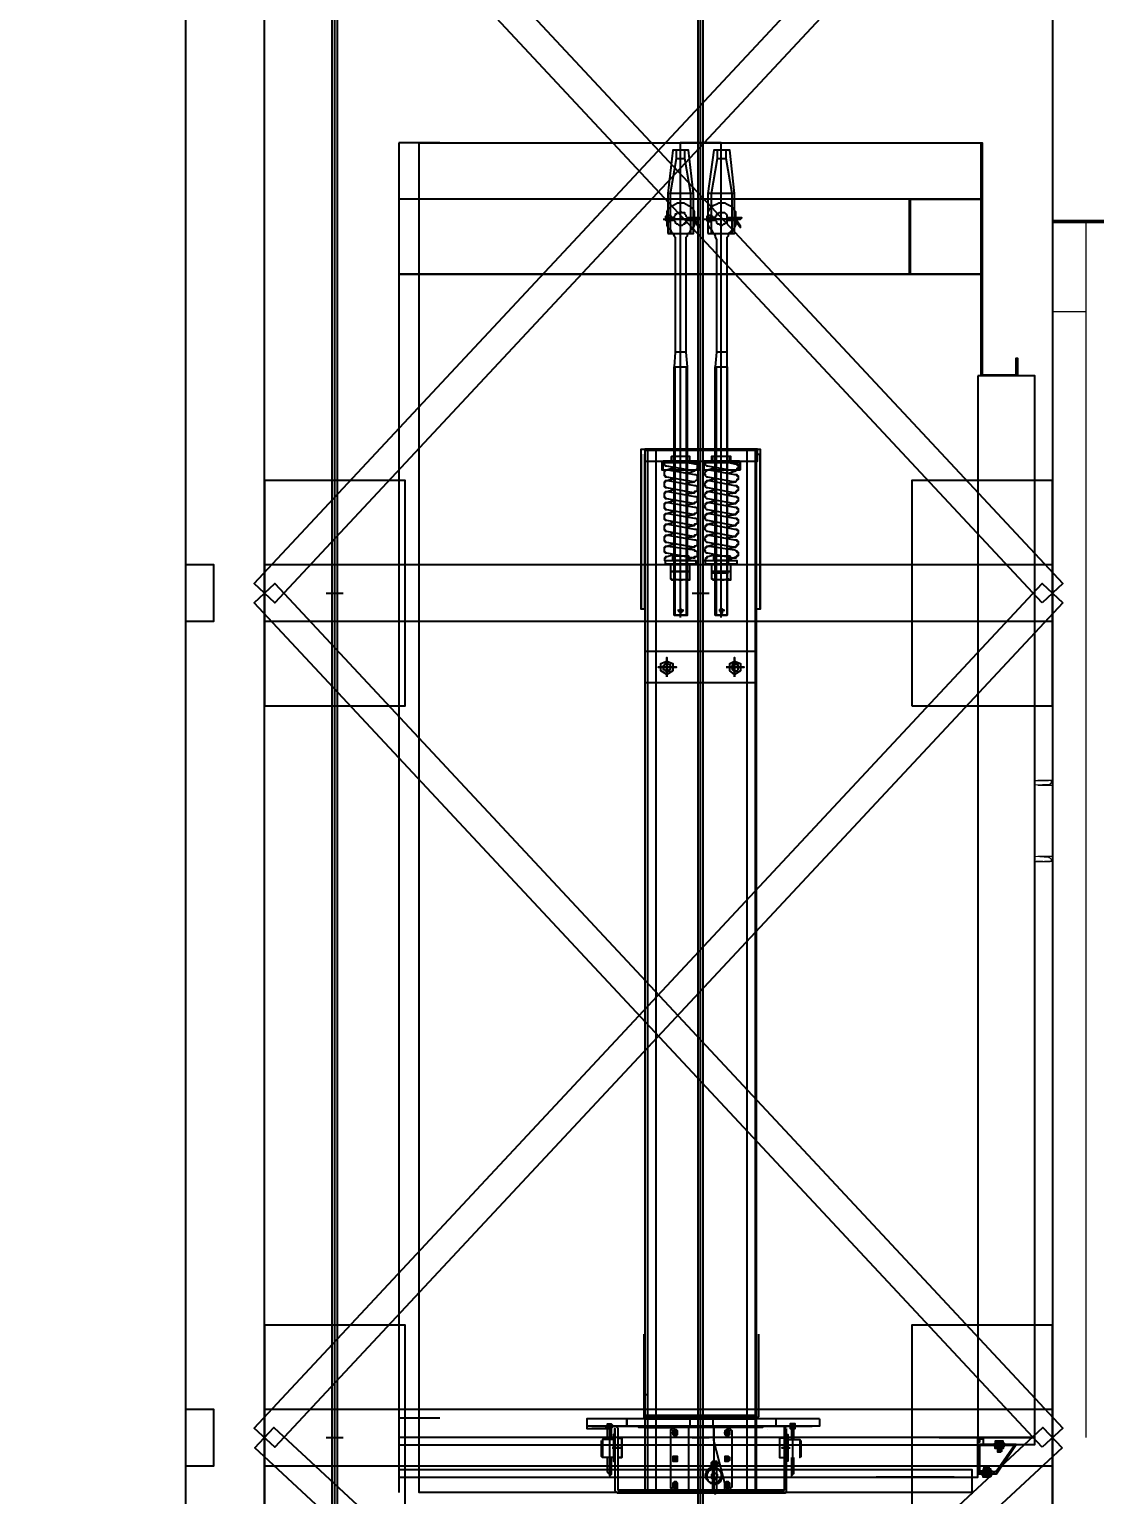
# Model space of a CAD drawing. Header units: millimetres. Extents: x -665 to 1024385, y -25305 to 3861.
# Drawn here: x 1233 to 3126, y -21864 to -19261 of the extents above; entities that cross this region are included whole.
import ezdxf

# ---------------------------------------------------------------- set-up
doc = ezdxf.new("R2010")
doc.units = ezdxf.units.MM
doc.linetypes.add('$2$ACAD_ISO02W100', pattern=[15, 12, -3])
doc.layers.add('$2$DL', color=8, linetype='$2$ACAD_ISO02W100', lineweight=0)
doc.layers.add('$2$Wall', color=1, linetype='Continuous', lineweight=50)
for name, color, linetype in [('$2$PDF_0', 7, 'Continuous'), ('AA_Rail', 7, 'Continuous'), ('AA_Rope', 7, 'Continuous'), ('Steel', 7, 'Continuous')]:
    doc.layers.add(name, color=color, linetype=linetype)
doc.layers.add('AA_Datum', color=7, linetype='Continuous', plot=False)
doc.styles.add('Century Gothic$001H0', font='cent.shx')
doc.dimstyles.new('Copy of ISO-25', dxfattribs={"dimtxt": 250, "dimasz": 80, "dimexe": 1.25, "dimexo": 0.625, "dimtad": 1, "dimtxsty": 'Century Gothic$001H0', "dimblk": 'ARCHTICK', "dimcen": 2.5, "dimadec": 0, "dimazin": 0, "dimtfac": 1, "dimtmove": 0, "dimatfit": 3, "dimfxl": 1, "dimarcsym": 0})

# ---------------------------------------------------------------- blocks, each defined once
blk = doc.blocks.new('_ArchTick')
at = {"color": 0, "linetype": 'ByBlock', "const_width": 0.15}
blk.add_lwpolyline([(-0.5, -0.5), (0.5, 0.5)], dxfattribs=at)
blk = doc.blocks.new('*D95')
at = {"color": 0, "lineweight": -2, "transparency": 16777216}
for p, q in [((3250, -5562.4), (249.4, -5562.4)), ((250.6, -23062.4), (250.6, -5562.4)), ((3250, -23062.4), (249.4, -23062.4))]:
    blk.add_line(p, q, dxfattribs=at)
at = {"layer": 'Defpoints', "color": 0, "transparency": 16777216}
for p in [(250.6, -5562.4), (3250.6, -5562.4), (3250.6, -23062.4)]:
    blk.add_point(p, dxfattribs=at)
at = {"color": 0, "lineweight": -2, "transparency": 16777216, "xscale": 80, "yscale": 80, "zscale": 80}
for p, rotation in [((250.6, -5562.4), 90), ((250.6, -23062.4), 270)]:
    blk.add_blockref('_ArchTick', p, dxfattribs=dict(at, rotation=rotation))
at = {"color": 0, "transparency": 16777216, "insert": (125, -14312.4), "char_height": 250, "attachment_point": 5, "rotation": 90, "style": 'Century Gothic$001H0'}
blk.add_mtext('SHAFT TOTAL HEIGHT 17500', dxfattribs=at)

msp = doc.modelspace()

# ---------------------------------------------------------------- linework, layer by layer
at = {"layer": '$2$DL', "ltscale": 2, "transparency": 33554666}
for p, q in [((3048.647, -20595.247), (3019.498, -20595.234)), ((3019.498, -20595.247), (3048.938, -20595.247)), ((3048.645, -20604.225), (3019.498, -20604.212)), ((3048.626, -20729.915), (3019.498, -20729.903))]:
    msp.add_line(p, q, dxfattribs=at)
at = {"layer": '$2$DL'}
for p, q in [((3048.624, -20738.893), (3019.498, -20738.88)), ((3019.498, -20738.893), (3048.624, -20738.893))]:
    msp.add_line(p, q, dxfattribs=at)
at = {"layer": '$2$DL', "ltscale": 2, "transparency": 33554666}
for points in [[(3044.546, -20602.007), (3045.173, -20602.007), (3046.115, -20601.725), (3047.056, -20601.162), (3047.683, -20600.599), (3047.997, -20600.035), (3048.624, -20599.19), (3048.938, -20598.345), (3048.938, -20597.782), (3048.938, -20595.247), (3019.498, -20595.247)], [(3044.546, -20602.007), (3044.546, -20602.007), (3019.498, -20603.749)], [(3019.498, -20738.893), (3048.624, -20738.893), (3048.624, -20736.64), (3048.624, -20735.795), (3048.311, -20734.95), (3047.683, -20734.105), (3047.369, -20733.542), (3046.428, -20732.978), (3045.801, -20732.697), (3044.86, -20732.415), (3043.919, -20732.133), (3019.498, -20730.383)]]:
    msp.add_lwpolyline(points, dxfattribs=at)
at = {"layer": '$2$PDF_0', "lineweight": 25}
for points in [[(2908.024, -21859.987), (1925.625, -21859.987), (1925.625, -19462.368), (2925.625, -19462.368), (2925.625, -19874.898), (2986.251, -19874.898), (2986.251, -19845.05), (2988.207, -19845.05), (2988.207, -19874.898), (2988.207, -19876.654), (2986.251, -19876.654), (2925.625, -19876.654), (2923.669, -19874.898), (2923.669, -19462.368)], [(2462.217, -20305.657), (2462.217, -19462.368), (2389.074, -19462.368), (2389.074, -20305.657)], [(2371.864, -19623.712), (2371.864, -19552.721), (2382.621, -19490.334), (2382.621, -19475.276)], [(2382.621, -19490.334), (2397.679, -19490.334)], [(2408.436, -19623.712), (2408.436, -19552.721), (2397.679, -19490.334), (2397.679, -19475.276)], [(2445.007, -19623.712), (2445.007, -19552.721), (2455.763, -19490.334), (2455.763, -19475.276)], [(2455.763, -19490.334), (2470.822, -19490.334)], [(2481.578, -19623.712), (2481.578, -19552.721), (2470.822, -19490.334), (2470.822, -19475.276)], [(2798.506, -19695.808), (2798.506, -19562.368), (2925.625, -19562.368), (1889.439, -19562.368)], [(1925.625, -21859.987), (1925.625, -19562.368)], [(2399.831, -19834.534), (2399.831, -19634.468), (2399.831, -19630.165), (2401.982, -19628.014), (2401.982, -19623.712), (2406.284, -19621.56), (2408.436, -19617.258), (2410.587, -19615.107), (2412.738, -19612.955), (2414.889, -19608.653), (2414.889, -19584.989), (2412.738, -19580.687), (2408.436, -19576.384), (2404.133, -19574.233), (2399.831, -19572.082), (2395.528, -19569.931), (2389.074, -19569.931), (2384.772, -19569.931), (2380.469, -19572.082), (2376.167, -19574.233), (2371.864, -19576.384), (2367.562, -19580.687), (2365.411, -19584.989), (2365.411, -19608.653), (2367.562, -19612.955), (2369.713, -19615.107), (2371.864, -19617.258), (2374.016, -19621.56), (2376.167, -19623.712), (2378.318, -19628.014), (2380.469, -19630.165), (2380.469, -19634.468), (2380.469, -19834.534)], [(2412.738, -19552.721), (2367.562, -19552.721)], [(2485.88, -19552.721), (2438.553, -19552.721)], [(2472.973, -19834.534), (2472.973, -19634.468), (2472.973, -19630.165), (2475.124, -19628.014), (2475.124, -19623.712), (2477.275, -19621.56), (2481.578, -19617.258), (2483.729, -19615.107), (2485.88, -19612.955), (2488.032, -19608.653), (2488.032, -19584.989), (2483.729, -19580.687), (2481.578, -19576.384), (2477.275, -19574.233), (2472.973, -19572.082), (2468.67, -19569.931), (2462.217, -19569.931), (2457.914, -19569.931), (2453.612, -19572.082), (2447.158, -19574.233), (2445.007, -19576.384), (2440.704, -19580.687), (2438.553, -19584.989), (2438.553, -19608.653), (2440.704, -19612.955), (2442.856, -19615.107), (2445.007, -19617.258), (2447.158, -19621.56), (2449.309, -19623.712), (2451.46, -19628.014), (2451.46, -19630.165), (2453.612, -19634.468), (2453.612, -19834.534)], [(2796.55, -19695.808), (2796.55, -19562.368)], [(2358.957, -19597.897), (2421.343, -19597.897)], [(2378.318, -19595.745), (2374.016, -19595.745), (2374.016, -19593.594), (2371.864, -19593.594), (2369.713, -19591.443), (2367.562, -19591.443), (2365.411, -19593.594), (2363.259, -19593.594), (2363.259, -19595.745), (2363.259, -19597.897), (2363.259, -19600.048), (2365.411, -19600.048), (2365.411, -19602.199), (2367.562, -19602.199), (2369.713, -19602.199), (2371.864, -19602.199), (2371.864, -19600.048), (2374.016, -19600.048), (2378.318, -19600.048)], [(2417.041, -19597.897), (2363.259, -19597.897)], [(2378.318, -19597.897), (2374.016, -19597.897), (2371.864, -19597.897), (2369.713, -19597.897), (2369.713, -19600.048), (2367.562, -19600.048), (2365.411, -19597.897), (2365.411, -19595.745), (2367.562, -19595.745), (2369.713, -19595.745), (2371.864, -19595.745), (2374.016, -19597.897)], [(2371.864, -19593.594), (2371.864, -19593.594)], [(2374.016, -19597.897), (2374.016, -19597.897)], [(2404.133, -19597.897), (2376.167, -19597.897)], [(2401.982, -19597.897), (2423.494, -19597.897), (2425.646, -19595.745), (2423.494, -19595.745), (2401.982, -19595.745)], [(2401.982, -19600.048), (2412.738, -19600.048), (2421.343, -19610.804), (2423.494, -19612.955), (2423.494, -19610.804), (2414.889, -19597.897)], [(2432.099, -19597.897), (2494.485, -19597.897)], [(2451.46, -19595.745), (2447.158, -19595.745), (2447.158, -19593.594), (2445.007, -19593.594), (2442.856, -19593.594), (2442.856, -19591.443), (2440.704, -19591.443), (2438.553, -19593.594), (2436.402, -19593.594), (2436.402, -19595.745), (2436.402, -19597.897), (2436.402, -19600.048), (2438.553, -19602.199), (2440.704, -19602.199), (2442.856, -19602.199), (2445.007, -19600.048), (2447.158, -19600.048), (2451.46, -19600.048)], [(2472.973, -19600.048), (2485.88, -19600.048), (2494.485, -19610.804), (2496.637, -19612.955), (2496.637, -19610.804), (2488.032, -19597.897), (2436.402, -19597.897)], [(2451.46, -19597.897), (2447.158, -19597.897), (2445.007, -19597.897), (2442.856, -19597.897), (2442.856, -19600.048), (2440.704, -19600.048), (2438.553, -19600.048), (2438.553, -19597.897), (2438.553, -19595.745), (2440.704, -19595.745), (2442.856, -19595.745), (2445.007, -19595.745), (2445.007, -19597.897), (2447.158, -19597.897)], [(2477.275, -19597.897), (2449.309, -19597.897)], [(2472.973, -19597.897), (2496.637, -19597.897), (2498.788, -19595.745), (2496.637, -19595.745), (2472.973, -19595.745)], [(2374.016, -19600.048), (2374.016, -19600.048)], [(2447.158, -19600.048), (2447.158, -19600.048)], [(2925.625, -19690.541), (2925.625, -19867.875)], [(2378.318, -20301.354), (2378.318, -19860.349)], [(2380.469, -20301.354), (2380.469, -19860.349)], [(2399.831, -19860.349), (2399.831, -20301.354), (2401.982, -20301.354), (2401.982, -19860.349)], [(2451.46, -20301.354), (2451.46, -19860.349)], [(2453.612, -20301.354), (2453.612, -19860.349)], [(2472.973, -19860.349), (2472.973, -20301.354), (2472.973, -19860.349)], [(2986.251, -19876.654), (2986.251, -19876.654)], [(2320.234, -20217.456), (2320.234, -20006.633), (2531.057, -20006.633), (2531.057, -20217.456)], [(2326.688, -20290.598), (2326.688, -20015.238), (2326.688, -20290.598), (2320.234, -20290.598), (2320.234, -20015.238), (2320.234, -20290.598)], [(2524.603, -21860.217), (2524.603, -20008.785), (2326.688, -20008.785), (2326.688, -21860.217)], [(2330.991, -20008.785), (2330.991, -21860.217)], [(2346.049, -20008.785), (2346.049, -21860.217)], [(2507.393, -20008.785), (2507.393, -21860.217)], [(2522.452, -20008.785), (2522.452, -21860.217)], [(2524.603, -20290.598), (2524.603, -20015.238), (2531.057, -20015.238), (2531.057, -20290.598), (2531.057, -20015.238)], [(2531.057, -20290.598), (2524.603, -20290.598), (2524.603, -20015.238)], [(2358.957, -20043.205), (2358.957, -20032.448), (2358.957, -20030.297), (2361.108, -20030.297), (2419.192, -20030.297), (2421.343, -20030.297), (2421.343, -20032.448), (2421.343, -20043.205)], [(2361.108, -20030.297), (2361.108, -20030.297)], [(2365.411, -20043.205), (2380.469, -20038.902)], [(2374.016, -20030.297), (2374.016, -20019.541)], [(2406.284, -20028.146), (2406.284, -20019.541), (2374.016, -20019.541), (2374.016, -20028.146)], [(2406.284, -20030.297), (2406.284, -20019.541)], [(2432.099, -20043.205), (2432.099, -20032.448), (2432.099, -20030.297), (2434.251, -20030.297), (2492.334, -20030.297), (2494.485, -20030.297), (2494.485, -20032.448), (2494.485, -20043.205)], [(2438.553, -20043.205), (2453.612, -20038.902)], [(2479.427, -20028.146), (2479.427, -20019.541), (2445.007, -20019.541), (2445.007, -20028.146)], [(2447.158, -20030.297), (2447.158, -20019.541)], [(2477.275, -20030.297), (2477.275, -20019.541)], [(2365.411, -20062.566), (2380.469, -20058.263)], [(2399.831, -20049.658), (2414.889, -20045.356)], [(2399.831, -20066.868), (2414.889, -20064.717)], [(2412.738, -20045.356), (2412.738, -20045.356)], [(2412.738, -20064.717), (2412.738, -20064.717)], [(2438.553, -20062.566), (2453.612, -20058.263)], [(2472.973, -20049.658), (2488.032, -20045.356)], [(2472.973, -20066.868), (2488.032, -20064.717)], [(2365.411, -20081.927), (2380.469, -20077.625)], [(2399.831, -20086.23), (2414.889, -20084.078)], [(2412.738, -20084.078), (2412.738, -20084.078)], [(2438.553, -20081.927), (2453.612, -20077.625)], [(2472.973, -20086.23), (2488.032, -20084.078)], [(2365.411, -20101.288), (2380.469, -20096.986)], [(2365.411, -20120.649), (2380.469, -20116.347)], [(2399.831, -20105.591), (2414.889, -20103.44)], [(2412.738, -20103.44), (2412.738, -20103.44)], [(2438.553, -20101.288), (2453.612, -20096.986)], [(2438.553, -20120.649), (2453.612, -20116.347)], [(2472.973, -20105.591), (2488.032, -20103.44)], [(2365.411, -20140.011), (2380.469, -20135.708)], [(2399.831, -20124.952), (2414.889, -20122.801)], [(2399.831, -20144.313), (2414.889, -20142.162)], [(2412.738, -20122.801), (2412.738, -20122.801)], [(2412.738, -20142.162), (2412.738, -20142.162)], [(2438.553, -20140.011), (2453.612, -20135.708)], [(2472.973, -20124.952), (2488.032, -20122.801)], [(2472.973, -20144.313), (2488.032, -20142.162)], [(2365.411, -20159.372), (2380.469, -20155.069)], [(2399.831, -20163.674), (2414.889, -20161.523)], [(2412.738, -20161.523), (2412.738, -20161.523)], [(2438.553, -20159.372), (2453.612, -20155.069)], [(2472.973, -20163.674), (2488.032, -20161.523)], [(2380.469, -20193.792), (2365.411, -20198.094), (2363.259, -20198.094), (2363.259, -20200.246), (2361.108, -20200.246), (2361.108, -20202.397), (2361.108, -20204.548), (2397.679, -20204.548), (2414.889, -20198.094)], [(2365.411, -20178.733), (2380.469, -20174.431)], [(2371.864, -20211.002), (2371.864, -20223.909), (2374.016, -20223.909), (2376.167, -20223.909), (2378.318, -20223.909), (2378.318, -20211.002), (2378.318, -20195.943)], [(2399.831, -20183.036), (2414.889, -20180.884)], [(2401.982, -20236.817), (2401.982, -20223.909), (2401.982, -20211.002), (2401.982, -20195.943)], [(2412.738, -20180.884), (2412.738, -20180.884)], [(2453.612, -20193.792), (2438.553, -20198.094), (2436.402, -20198.094), (2436.402, -20200.246), (2434.251, -20200.246), (2434.251, -20202.397), (2432.099, -20204.548), (2470.822, -20204.548), (2488.032, -20198.094)], [(2438.553, -20178.733), (2453.612, -20174.431)], [(2451.46, -20236.817), (2451.46, -20223.909), (2451.46, -20211.002), (2451.46, -20195.943)], [(2472.973, -20183.036), (2488.032, -20180.884)], [(2475.124, -20211.002), (2475.124, -20195.943)], [(2378.318, -20236.817), (2378.318, -20223.909), (2386.923, -20223.909), (2393.377, -20223.909), (2401.982, -20223.909), (2404.133, -20223.909), (2406.284, -20223.909), (2406.284, -20211.002), (2371.864, -20211.002), (2408.436, -20211.002)], [(2412.738, -20200.246), (2412.738, -20200.246)], [(2472.973, -20211.002), (2472.973, -20223.909), (2475.124, -20223.909), (2477.275, -20223.909), (2479.427, -20223.909), (2479.427, -20211.002), (2445.007, -20211.002), (2481.578, -20211.002)], [(2445.007, -20211.002), (2445.007, -20223.909), (2447.158, -20223.909), (2449.309, -20223.909), (2451.46, -20223.909), (2460.065, -20223.909), (2466.519, -20223.909), (2472.973, -20223.909), (2472.973, -20236.817)], [(2404.133, -20223.909), (2376.167, -20223.909)], [(2404.133, -20238.968), (2376.167, -20238.968)], [(2445.007, -20226.061), (2475.124, -20226.061)], [(2477.275, -20223.909), (2449.309, -20223.909)], [(2477.275, -20238.968), (2449.309, -20238.968)], [(2399.831, -20301.354), (2380.469, -20301.354), (2378.318, -20301.354), (2401.982, -20301.354)], [(2384.772, -20292.749), (2395.528, -20292.749)], [(2457.914, -20292.749), (2468.67, -20292.749)], [(2472.973, -20301.354), (2472.973, -20301.354)], [(2524.603, -20365.892), (2326.688, -20365.892)], [(2365.411, -20376.648), (2365.411, -20411.068)], [(2365.411, -20411.068), (2365.411, -20376.648), (2365.411, -20411.068)], [(2485.88, -20376.648), (2485.88, -20411.068)], [(2485.88, -20411.068), (2485.88, -20376.648), (2485.88, -20411.068)], [(2382.621, -20393.858), (2350.352, -20393.858), (2382.621, -20393.858), (2350.352, -20393.858)], [(2503.09, -20393.858), (2470.822, -20393.858)], [(2470.822, -20393.858), (2503.09, -20393.858), (2470.822, -20393.858)], [(2524.603, -20421.824), (2326.688, -20421.824)], [(2324.537, -21578.404), (2324.537, -21722.537), (2324.537, -21724.689), (2324.537, -21726.84), (2326.688, -21726.84), (2326.688, -21728.991), (2328.839, -21728.991), (2522.452, -21728.991), (2524.603, -21728.991), (2526.754, -21726.84), (2528.905, -21724.689), (2528.905, -21722.537), (2528.905, -21578.404)], [(2326.688, -21580.555), (2326.688, -21724.689), (2524.603, -21724.689), (2524.603, -21580.555)], [(2326.688, -21685.966), (2330.991, -21685.966)], [(2522.452, -21685.966), (2524.603, -21685.966)], [(2636.468, -21728.991), (2223.428, -21728.991), (2223.428, -21746.201), (2262.151, -21746.201)], [(2636.468, -21728.991), (2636.468, -21741.898), (2580.535, -21741.898), (2578.384, -21741.898), (2576.233, -21741.898), (2576.233, -21744.05), (2574.082, -21744.05), (2574.082, -21746.201), (2574.082, -21855.915), (2279.361, -21855.915), (2574.082, -21855.915)], [(2326.688, -21722.537), (2524.603, -21722.537)], [(2406.284, -21728.991), (2406.284, -21741.898), (2406.284, -21744.05)], [(2447.158, -21728.991), (2447.158, -21741.898), (2447.158, -21744.05), (2447.158, -21741.898)], [(2559.023, -21728.991), (2559.023, -21741.898)], [(2262.151, -21741.898), (2223.428, -21741.898)], [(2260, -21765.562), (2260, -21748.352), (2260, -21746.201), (2260, -21744.05), (2257.848, -21744.05), (2257.848, -21741.898), (2260, -21739.747), (2260, -21737.596), (2262.151, -21737.596), (2264.302, -21737.596), (2266.453, -21737.596), (2268.605, -21739.747), (2268.605, -21741.898), (2268.605, -21744.05), (2266.453, -21746.201), (2266.453, -21748.352), (2266.453, -21765.562)], [(2264.302, -21765.562), (2264.302, -21748.352), (2264.302, -21746.201), (2264.302, -21744.05), (2266.453, -21744.05), (2266.453, -21741.898), (2266.453, -21739.747), (2264.302, -21739.747), (2262.151, -21739.747), (2262.151, -21741.898), (2260, -21741.898), (2262.151, -21741.898), (2262.151, -21744.05), (2262.151, -21746.201), (2264.302, -21746.201), (2264.302, -21748.352)], [(2264.302, -21806.436), (2264.302, -21754.806)], [(2268.605, -21744.05), (2268.605, -21744.05)], [(2279.361, -21855.915), (2279.361, -21746.201), (2277.21, -21744.05), (2277.21, -21741.898), (2275.058, -21741.898), (2272.907, -21741.898), (2275.058, -21741.898), (2277.21, -21744.05), (2279.361, -21746.201)], [(2272.907, -21804.285), (2272.907, -21746.201), (2272.907, -21853.763), (2272.907, -21855.915), (2275.058, -21858.066), (2277.21, -21860.217), (2279.361, -21860.217), (2574.082, -21860.217), (2576.233, -21860.217), (2578.384, -21858.066), (2578.384, -21855.915), (2578.384, -21853.763), (2578.384, -21746.201)], [(2328.839, -21744.05), (2371.864, -21744.05)], [(2380.469, -21748.352), (2380.469, -21759.108), (2380.469, -21750.503), (2380.469, -21752.655), (2382.621, -21752.655), (2382.621, -21754.806), (2380.469, -21754.806), (2380.469, -21756.957), (2378.318, -21756.957), (2378.318, -21754.806), (2376.167, -21754.806), (2376.167, -21752.655), (2378.318, -21752.655), (2378.318, -21750.503), (2380.469, -21750.503)], [(2376.167, -21754.806), (2384.772, -21752.655), (2376.167, -21754.806)], [(2380.469, -21750.503), (2380.469, -21750.503)], [(2380.469, -21756.957), (2380.469, -21756.957)], [(2404.133, -21744.05), (2404.133, -21855.915)], [(2468.67, -21855.915), (2468.67, -21843.007), (2449.309, -21767.713), (2449.309, -21744.05), (2449.309, -21855.915), (2449.309, -21858.066), (2447.158, -21855.915), (2447.158, -21830.1), (2447.158, -21815.041), (2447.158, -21812.89), (2447.158, -21810.738), (2445.007, -21810.738), (2445.007, -21808.587), (2445.007, -21806.436), (2447.158, -21804.285), (2449.309, -21804.285), (2451.46, -21804.285), (2453.612, -21804.285), (2453.612, -21806.436), (2455.763, -21806.436), (2455.763, -21808.587), (2455.763, -21810.738), (2453.612, -21810.738), (2453.612, -21812.89), (2453.612, -21815.041), (2453.612, -21830.1), (2453.612, -21860.217), (2451.46, -21862.368), (2449.309, -21860.217), (2449.309, -21830.1), (2449.309, -21815.041)], [(2468.67, -21754.806), (2477.275, -21752.655), (2468.67, -21754.806)], [(2468.67, -21752.655), (2468.67, -21752.655)], [(2472.973, -21750.503), (2472.973, -21750.503)], [(2472.973, -21756.957), (2472.973, -21756.957)], [(2524.603, -21744.05), (2481.578, -21744.05)], [(2543.964, -21748.352), (2543.964, -21748.352)], [(2591.291, -21765.562), (2591.291, -21748.352), (2591.291, -21746.201), (2593.443, -21746.201), (2593.443, -21744.05), (2593.443, -21741.898), (2593.443, -21739.747), (2593.443, -21737.596), (2591.291, -21737.596), (2589.14, -21737.596), (2586.989, -21737.596), (2584.838, -21737.596), (2584.838, -21739.747), (2584.838, -21741.898), (2584.838, -21744.05), (2584.838, -21746.201), (2586.989, -21746.201), (2586.989, -21748.352), (2586.989, -21765.562)], [(2589.14, -21765.562), (2589.14, -21748.352), (2589.14, -21746.201), (2586.989, -21744.05), (2586.989, -21741.898), (2586.989, -21739.747), (2589.14, -21739.747), (2591.291, -21739.747), (2591.291, -21741.898), (2591.291, -21744.05), (2589.14, -21746.201), (2589.14, -21748.352)], [(2589.14, -21806.436), (2589.14, -21754.806)], [(1889.439, -21832.606), (2917.802, -21832.606), (2917.802, -21762.368), (1889.439, -21762.368)], [(2917.802, -21775.464), (1889.439, -21775.464)], [(2270.756, -21765.562), (2251.395, -21765.562), (2251.395, -21797.831), (2249.243, -21795.68), (2249.243, -21767.713)], [(2268.605, -21780.621), (2283.663, -21780.621), (2268.605, -21780.621)], [(2574.082, -21763.411), (2565.477, -21763.411), (2565.477, -21797.831), (2574.082, -21797.831)], [(2582.686, -21780.621), (2569.779, -21780.621), (2584.838, -21780.621)], [(2580.535, -21765.562), (2602.048, -21765.562), (2602.048, -21797.831), (2604.199, -21795.68), (2604.199, -21767.713)], [(2849.354, -21762.368), (2917.802, -21762.368), (2855.221, -21762.368)], [(2986.251, -21774.273), (3019.498, -21774.273), (3019.498, -21762.368), (3017.542, -21762.368), (2917.802, -21762.368), (2962.783, -21762.368)], [(2931.492, -21762.368), (2917.802, -21762.368), (2917.802, -21768.321), (2917.802, -21769.511), (2919.758, -21769.511), (2921.714, -21769.511), (2921.714, -21768.321), (2921.714, -21764.749), (2923.669, -21764.749), (2927.581, -21764.749), (2927.581, -21773.083), (2927.581, -21774.273), (2929.536, -21774.273), (2951.049, -21774.273)], [(2921.714, -21774.273), (2921.714, -21774.273)], [(2923.669, -21764.749), (2923.669, -21764.749)], [(2954.96, -21762.368), (2945.182, -21762.368)], [(2954.96, -21776.654), (2953.004, -21777.845), (2953.004, -21781.416), (2951.049, -21781.416), (2949.093, -21781.416), (2949.093, -21777.845), (2962.783, -21777.845), (2962.783, -21781.416), (2960.827, -21781.416), (2956.916, -21781.416), (2954.96, -21781.416), (2953.004, -21781.416), (2953.004, -21786.178), (2953.004, -21787.368), (2958.872, -21787.368), (2960.827, -21786.178), (2960.827, -21781.416)], [(2949.093, -21781.416), (2949.093, -21781.416)], [(2960.827, -21768.321), (2951.049, -21768.321)], [(2960.827, -21777.845), (2960.827, -21781.416), (2951.049, -21781.416)], [(2954.96, -21773.083), (2953.004, -21771.892), (2953.004, -21769.511)], [(2956.916, -21788.559), (2956.916, -21767.13)], [(2956.916, -21768.321), (2956.916, -21768.321)], [(2956.916, -21771.892), (2956.916, -21768.321), (2956.916, -21771.892)], [(2958.872, -21773.083), (2956.916, -21771.892)], [(2958.872, -21776.654), (2956.916, -21777.845)], [(2960.827, -21769.511), (2960.827, -21771.892)], [(2960.827, -21774.273), (2966.694, -21774.273)], [(2960.827, -21781.416), (2960.827, -21781.416)], [(2270.756, -21797.831), (2251.395, -21797.831)], [(2264.302, -21823.646), (2262.151, -21825.797), (2260, -21823.646), (2260, -21797.831)], [(2266.453, -21797.831), (2266.453, -21827.948), (2264.302, -21830.1), (2264.302, -21827.948), (2264.302, -21797.831)], [(2376.167, -21799.982), (2376.167, -21799.982)], [(2380.469, -21795.68), (2380.469, -21804.285), (2380.469, -21795.68)], [(2380.469, -21797.831), (2380.469, -21797.831)], [(2380.469, -21804.285), (2380.469, -21804.285)], [(2382.621, -21799.982), (2382.621, -21799.982)], [(2384.772, -21799.982), (2384.772, -21799.982)], [(2451.46, -21810.738), (2451.46, -21810.738)], [(2468.67, -21799.982), (2468.67, -21799.982)], [(2472.973, -21795.68), (2472.973, -21804.285), (2472.973, -21795.68)], [(2472.973, -21795.68), (2472.973, -21804.285), (2472.973, -21795.68)], [(2472.973, -21797.831), (2472.973, -21797.831)], [(2472.973, -21804.285), (2472.973, -21804.285)], [(2475.124, -21799.982), (2475.124, -21799.982)], [(2477.275, -21799.982), (2477.275, -21799.982)], [(2586.989, -21797.831), (2586.989, -21827.948), (2586.989, -21830.1), (2589.14, -21827.948), (2589.14, -21797.831)], [(2589.14, -21823.646), (2591.291, -21825.797), (2591.291, -21823.646), (2591.291, -21797.831)], [(2908.024, -21862.368), (2908.024, -21819.511), (1889.439, -21819.511)], [(2876.067, -21832.606), (2737.213, -21832.606)], [(2939.315, -21818.321), (2927.581, -21818.321)], [(2929.536, -21829.035), (2929.536, -21831.416), (2929.536, -21832.606), (2927.581, -21832.606), (2927.581, -21831.416), (2927.581, -21829.035), (2941.27, -21829.035), (2941.27, -21831.416), (2939.315, -21831.416), (2939.315, -21832.606), (2937.359, -21832.606), (2937.359, -21831.416), (2935.403, -21832.606), (2931.492, -21832.606), (2929.536, -21831.416)], [(2927.581, -21831.416), (2927.581, -21831.416)], [(2939.315, -21832.606), (2927.581, -21832.606)], [(2929.536, -21821.892), (2929.536, -21818.321)], [(2931.492, -21827.844), (2931.492, -21829.035)], [(2933.448, -21833.797), (2933.448, -21812.368)], [(2935.403, -21827.844), (2935.403, -21829.035)], [(2937.359, -21818.321), (2937.359, -21821.892)], [(2937.359, -21831.416), (2937.359, -21829.035)], [(2937.359, -21831.416), (2937.359, -21831.416)], [(2376.167, -21847.31), (2384.772, -21845.158), (2376.167, -21847.31)], [(2380.469, -21840.856), (2380.469, -21851.612), (2380.469, -21840.856)], [(2380.469, -21843.007), (2380.469, -21843.007)], [(2380.469, -21849.461), (2380.469, -21849.461)], [(2384.772, -21855.915), (2384.772, -21843.007)], [(2468.67, -21847.31), (2477.275, -21845.158), (2468.67, -21847.31)], [(2468.67, -21845.158), (2468.67, -21845.158)], [(2472.973, -21840.856), (2472.973, -21851.612), (2472.973, -21840.856)], [(2472.973, -21840.856), (2472.973, -21851.612), (2472.973, -21840.856)], [(2472.973, -21843.007), (2472.973, -21843.007)], [(2472.973, -21849.461), (2472.973, -21849.461)]]:
    msp.add_lwpolyline(points, dxfattribs=at)
for points in [[(2367.562, -19623.712), (2412.738, -19623.712), (2412.738, -19552.721), (2404.133, -19475.276), (2376.167, -19475.276), (2367.562, -19552.721)], [(2438.553, -19623.712), (2485.88, -19623.712), (2485.88, -19552.721), (2477.275, -19475.276), (2449.309, -19475.276), (2438.553, -19552.721)], [(2401.982, -19597.897), (2401.982, -19595.745), (2399.831, -19593.594), (2399.831, -19591.443), (2397.679, -19589.292), (2397.679, -19587.141), (2395.528, -19587.141), (2393.377, -19587.141), (2391.226, -19584.989), (2389.074, -19587.141), (2386.923, -19587.141), (2384.772, -19587.141), (2382.621, -19589.292), (2380.469, -19589.292), (2380.469, -19591.443), (2378.318, -19593.594), (2378.318, -19595.745), (2378.318, -19597.897), (2378.318, -19600.048), (2380.469, -19602.199), (2380.469, -19604.35), (2382.621, -19606.502), (2384.772, -19606.502), (2386.923, -19608.653), (2389.074, -19608.653), (2391.226, -19608.653), (2393.377, -19608.653), (2395.528, -19606.502), (2397.679, -19606.502), (2397.679, -19604.35), (2399.831, -19604.35), (2399.831, -19602.199), (2401.982, -19600.048)], [(2472.973, -19597.897), (2472.973, -19595.745), (2472.973, -19593.594), (2472.973, -19591.443), (2470.822, -19589.292), (2468.67, -19587.141), (2466.519, -19587.141), (2464.368, -19587.141), (2462.217, -19584.989), (2460.065, -19587.141), (2457.914, -19587.141), (2455.763, -19589.292), (2453.612, -19589.292), (2453.612, -19591.443), (2451.46, -19593.594), (2451.46, -19595.745), (2451.46, -19597.897), (2451.46, -19600.048), (2453.612, -19602.199), (2453.612, -19604.35), (2455.763, -19606.502), (2457.914, -19606.502), (2460.065, -19608.653), (2462.217, -19608.653), (2464.368, -19608.653), (2466.519, -19606.502), (2468.67, -19606.502), (2470.822, -19604.35), (2472.973, -19604.35), (2472.973, -19602.199), (2472.973, -19600.048)], [(1889.439, -19695.808), (2925.625, -19695.808)], [(2380.469, -19834.534), (2378.318, -19860.349), (2401.982, -19860.349), (2399.831, -19834.534)], [(2453.612, -19834.534), (2451.46, -19860.349), (2472.973, -19860.349), (2472.973, -19834.534)], [(2917.802, -19876.654), (2917.802, -21762.368), (3019.498, -21762.368), (3019.498, -19876.654)], [(2326.688, -20006.633), (2326.688, -20028.146), (2526.754, -20028.146), (2526.754, -20006.633)], [(2423.494, -20043.205), (2423.494, -20032.448), (2423.494, -20030.297), (2421.343, -20028.146), (2419.192, -20028.146), (2361.108, -20028.146), (2358.957, -20028.146), (2356.806, -20030.297), (2356.806, -20032.448), (2356.806, -20043.205), (2358.957, -20043.205)], [(2365.411, -20036.751), (2363.259, -20036.751), (2361.108, -20034.6), (2361.108, -20032.448), (2361.108, -20030.297), (2401.982, -20030.297), (2414.889, -20032.448), (2417.041, -20032.448), (2419.192, -20034.6), (2419.192, -20036.751), (2419.192, -20038.902), (2419.192, -20041.053), (2417.041, -20043.205), (2414.889, -20045.356), (2412.738, -20045.356)], [(2496.637, -20043.205), (2496.637, -20032.448), (2496.637, -20030.297), (2494.485, -20030.297), (2494.485, -20028.146), (2492.334, -20028.146), (2434.251, -20028.146), (2432.099, -20028.146), (2429.948, -20028.146), (2429.948, -20030.297), (2429.948, -20032.448), (2429.948, -20043.205), (2432.099, -20043.205)], [(2438.553, -20036.751), (2436.402, -20036.751), (2434.251, -20034.6), (2434.251, -20032.448), (2432.099, -20032.448), (2432.099, -20030.297), (2475.124, -20030.297), (2485.88, -20032.448), (2488.032, -20032.448), (2490.183, -20032.448), (2490.183, -20034.6), (2492.334, -20034.6), (2492.334, -20036.751), (2492.334, -20038.902), (2492.334, -20041.053), (2490.183, -20041.053), (2490.183, -20043.205), (2488.032, -20045.356), (2485.88, -20045.356), (2483.729, -20045.356)], [(2365.411, -20056.112), (2363.259, -20056.112), (2363.259, -20053.961), (2361.108, -20053.961), (2361.108, -20051.81), (2361.108, -20049.658), (2361.108, -20047.507), (2361.108, -20045.356), (2363.259, -20045.356), (2363.259, -20043.205), (2365.411, -20043.205), (2367.562, -20043.205), (2414.889, -20051.81), (2417.041, -20051.81), (2419.192, -20053.961), (2419.192, -20056.112), (2419.192, -20058.263), (2419.192, -20060.415), (2417.041, -20062.566), (2414.889, -20064.717), (2412.738, -20064.717)], [(2365.411, -20075.473), (2363.259, -20075.473), (2363.259, -20073.322), (2361.108, -20073.322), (2361.108, -20071.171), (2361.108, -20069.02), (2361.108, -20066.868), (2361.108, -20064.717), (2363.259, -20064.717), (2363.259, -20062.566), (2365.411, -20062.566), (2367.562, -20062.566), (2414.889, -20071.171), (2417.041, -20071.171), (2419.192, -20073.322), (2419.192, -20075.473), (2419.192, -20077.625), (2419.192, -20079.776), (2417.041, -20081.927), (2414.889, -20081.927), (2414.889, -20084.078), (2412.738, -20084.078)], [(2438.553, -20056.112), (2436.402, -20056.112), (2434.251, -20053.961), (2434.251, -20051.81), (2432.099, -20051.81), (2432.099, -20049.658), (2434.251, -20047.507), (2434.251, -20045.356), (2436.402, -20045.356), (2436.402, -20043.205), (2438.553, -20043.205), (2440.704, -20043.205), (2485.88, -20051.81), (2488.032, -20051.81), (2490.183, -20051.81), (2490.183, -20053.961), (2492.334, -20053.961), (2492.334, -20056.112), (2492.334, -20058.263), (2492.334, -20060.415), (2490.183, -20060.415), (2490.183, -20062.566), (2488.032, -20064.717), (2485.88, -20064.717), (2483.729, -20064.717)], [(2438.553, -20075.473), (2436.402, -20075.473), (2434.251, -20073.322), (2434.251, -20071.171), (2432.099, -20071.171), (2432.099, -20069.02), (2434.251, -20066.868), (2434.251, -20064.717), (2436.402, -20064.717), (2436.402, -20062.566), (2438.553, -20062.566), (2440.704, -20062.566), (2485.88, -20071.171), (2488.032, -20071.171), (2490.183, -20071.171), (2490.183, -20073.322), (2492.334, -20073.322), (2492.334, -20075.473), (2492.334, -20077.625), (2492.334, -20079.776), (2490.183, -20079.776), (2490.183, -20081.927), (2488.032, -20081.927), (2488.032, -20084.078), (2485.88, -20084.078), (2483.729, -20084.078)], [(2365.411, -20094.835), (2363.259, -20094.835), (2363.259, -20092.683), (2361.108, -20092.683), (2361.108, -20090.532), (2361.108, -20088.381), (2361.108, -20086.23), (2361.108, -20084.078), (2363.259, -20084.078), (2363.259, -20081.927), (2365.411, -20081.927), (2367.562, -20081.927), (2414.889, -20090.532), (2417.041, -20090.532), (2419.192, -20092.683), (2419.192, -20094.835), (2419.192, -20096.986), (2419.192, -20099.137), (2417.041, -20101.288), (2414.889, -20101.288), (2414.889, -20103.44), (2412.738, -20103.44)], [(2438.553, -20094.835), (2436.402, -20094.835), (2434.251, -20092.683), (2434.251, -20090.532), (2432.099, -20090.532), (2432.099, -20088.381), (2434.251, -20086.23), (2434.251, -20084.078), (2436.402, -20084.078), (2436.402, -20081.927), (2438.553, -20081.927), (2440.704, -20081.927), (2485.88, -20090.532), (2488.032, -20090.532), (2490.183, -20090.532), (2490.183, -20092.683), (2492.334, -20092.683), (2492.334, -20094.835), (2492.334, -20096.986), (2492.334, -20099.137), (2490.183, -20099.137), (2490.183, -20101.288), (2488.032, -20101.288), (2488.032, -20103.44), (2485.88, -20103.44), (2483.729, -20103.44)], [(2365.411, -20114.196), (2363.259, -20114.196), (2363.259, -20112.045), (2361.108, -20112.045), (2361.108, -20109.893), (2361.108, -20107.742), (2361.108, -20105.591), (2361.108, -20103.44), (2363.259, -20103.44), (2363.259, -20101.288), (2365.411, -20101.288), (2367.562, -20101.288), (2414.889, -20109.893), (2417.041, -20109.893), (2419.192, -20112.045), (2419.192, -20114.196), (2419.192, -20116.347), (2419.192, -20118.498), (2417.041, -20120.649), (2414.889, -20120.649), (2414.889, -20122.801), (2412.738, -20122.801)], [(2438.553, -20114.196), (2436.402, -20114.196), (2434.251, -20112.045), (2434.251, -20109.893), (2432.099, -20109.893), (2432.099, -20107.742), (2434.251, -20105.591), (2434.251, -20103.44), (2436.402, -20103.44), (2436.402, -20101.288), (2438.553, -20101.288), (2440.704, -20101.288), (2485.88, -20109.893), (2488.032, -20109.893), (2490.183, -20109.893), (2490.183, -20112.045), (2492.334, -20112.045), (2492.334, -20114.196), (2492.334, -20116.347), (2492.334, -20118.498), (2490.183, -20118.498), (2490.183, -20120.649), (2488.032, -20120.649), (2488.032, -20122.801), (2485.88, -20122.801), (2483.729, -20122.801)], [(2365.411, -20133.557), (2363.259, -20133.557), (2363.259, -20131.406), (2361.108, -20131.406), (2361.108, -20129.254), (2361.108, -20127.103), (2361.108, -20124.952), (2361.108, -20122.801), (2363.259, -20122.801), (2363.259, -20120.649), (2365.411, -20120.649), (2367.562, -20120.649), (2414.889, -20129.254), (2417.041, -20129.254), (2419.192, -20131.406), (2419.192, -20133.557), (2419.192, -20135.708), (2419.192, -20137.859), (2417.041, -20140.011), (2414.889, -20140.011), (2414.889, -20142.162), (2412.738, -20142.162)], [(2365.411, -20152.918), (2363.259, -20152.918), (2363.259, -20150.767), (2361.108, -20150.767), (2361.108, -20148.616), (2361.108, -20146.464), (2361.108, -20144.313), (2361.108, -20142.162), (2363.259, -20142.162), (2363.259, -20140.011), (2365.411, -20140.011), (2367.562, -20140.011), (2414.889, -20148.616), (2417.041, -20148.616), (2419.192, -20150.767), (2419.192, -20152.918), (2419.192, -20155.069), (2419.192, -20157.221), (2417.041, -20159.372), (2414.889, -20159.372), (2414.889, -20161.523), (2412.738, -20161.523)], [(2438.553, -20133.557), (2436.402, -20133.557), (2434.251, -20131.406), (2434.251, -20129.254), (2432.099, -20129.254), (2432.099, -20127.103), (2434.251, -20124.952), (2434.251, -20122.801), (2436.402, -20122.801), (2436.402, -20120.649), (2438.553, -20120.649), (2440.704, -20120.649), (2485.88, -20129.254), (2488.032, -20129.254), (2490.183, -20129.254), (2490.183, -20131.406), (2492.334, -20131.406), (2492.334, -20133.557), (2492.334, -20135.708), (2492.334, -20137.859), (2490.183, -20137.859), (2490.183, -20140.011), (2488.032, -20140.011), (2488.032, -20142.162), (2485.88, -20142.162), (2483.729, -20142.162)], [(2438.553, -20152.918), (2436.402, -20152.918), (2434.251, -20150.767), (2434.251, -20148.616), (2432.099, -20148.616), (2432.099, -20146.464), (2434.251, -20144.313), (2434.251, -20142.162), (2436.402, -20142.162), (2436.402, -20140.011), (2438.553, -20140.011), (2440.704, -20140.011), (2485.88, -20148.616), (2488.032, -20148.616), (2490.183, -20148.616), (2490.183, -20150.767), (2492.334, -20150.767), (2492.334, -20152.918), (2492.334, -20155.069), (2492.334, -20157.221), (2490.183, -20157.221), (2490.183, -20159.372), (2488.032, -20159.372), (2488.032, -20161.523), (2485.88, -20161.523), (2483.729, -20161.523)], [(2365.411, -20172.279), (2363.259, -20172.279), (2363.259, -20170.128), (2361.108, -20170.128), (2361.108, -20167.977), (2361.108, -20165.826), (2361.108, -20163.674), (2361.108, -20161.523), (2363.259, -20161.523), (2363.259, -20159.372), (2365.411, -20159.372), (2367.562, -20159.372), (2414.889, -20167.977), (2417.041, -20167.977), (2419.192, -20170.128), (2419.192, -20172.279), (2419.192, -20174.431), (2419.192, -20176.582), (2417.041, -20178.733), (2414.889, -20178.733), (2414.889, -20180.884), (2412.738, -20180.884)], [(2438.553, -20172.279), (2436.402, -20172.279), (2434.251, -20170.128), (2434.251, -20167.977), (2432.099, -20167.977), (2432.099, -20165.826), (2434.251, -20163.674), (2434.251, -20161.523), (2436.402, -20161.523), (2436.402, -20159.372), (2438.553, -20159.372), (2440.704, -20159.372), (2485.88, -20167.977), (2488.032, -20167.977), (2490.183, -20167.977), (2490.183, -20170.128), (2492.334, -20170.128), (2492.334, -20172.279), (2492.334, -20174.431), (2492.334, -20176.582), (2490.183, -20176.582), (2490.183, -20178.733), (2488.032, -20178.733), (2488.032, -20180.884), (2485.88, -20180.884), (2483.729, -20180.884)], [(2365.411, -20191.641), (2363.259, -20191.641), (2363.259, -20189.489), (2361.108, -20189.489), (2361.108, -20187.338), (2361.108, -20185.187), (2361.108, -20183.036), (2361.108, -20180.884), (2363.259, -20180.884), (2363.259, -20178.733), (2365.411, -20178.733), (2367.562, -20178.733), (2414.889, -20185.187), (2414.889, -20187.338), (2417.041, -20187.338), (2419.192, -20189.489), (2419.192, -20191.641), (2419.192, -20193.792), (2419.192, -20195.943), (2417.041, -20198.094), (2414.889, -20198.094), (2414.889, -20200.246), (2412.738, -20200.246)], [(2404.133, -20204.548), (2376.167, -20204.548), (2376.167, -20195.943), (2404.133, -20195.943)], [(2438.553, -20191.641), (2436.402, -20191.641), (2434.251, -20189.489), (2434.251, -20187.338), (2432.099, -20187.338), (2432.099, -20185.187), (2434.251, -20183.036), (2434.251, -20180.884), (2436.402, -20180.884), (2436.402, -20178.733), (2438.553, -20178.733), (2440.704, -20178.733), (2485.88, -20185.187), (2488.032, -20187.338), (2490.183, -20187.338), (2490.183, -20189.489), (2492.334, -20189.489), (2492.334, -20191.641), (2492.334, -20193.792), (2492.334, -20195.943), (2490.183, -20195.943), (2490.183, -20198.094), (2488.032, -20198.094), (2488.032, -20200.246), (2485.88, -20200.246), (2483.729, -20200.246)], [(2477.275, -20204.548), (2449.309, -20204.548), (2449.309, -20195.943), (2477.275, -20195.943)], [(2363.259, -20211.002), (2363.259, -20204.548), (2417.041, -20204.548), (2417.041, -20211.002)], [(2434.251, -20211.002), (2434.251, -20204.548), (2490.183, -20204.548), (2490.183, -20211.002)], [(2406.284, -20223.909), (2371.864, -20223.909), (2371.864, -20236.817), (2374.016, -20236.817), (2374.016, -20238.968), (2376.167, -20238.968), (2378.318, -20238.968), (2378.318, -20236.817), (2386.923, -20238.968), (2393.377, -20238.968), (2401.982, -20236.817), (2401.982, -20238.968), (2404.133, -20238.968), (2406.284, -20238.968), (2406.284, -20236.817)], [(2479.427, -20223.909), (2445.007, -20223.909), (2445.007, -20236.817), (2447.158, -20236.817), (2447.158, -20238.968), (2449.309, -20238.968), (2451.46, -20238.968), (2451.46, -20236.817), (2460.065, -20238.968), (2466.519, -20238.968), (2472.973, -20236.817), (2475.124, -20236.817), (2475.124, -20238.968), (2477.275, -20238.968), (2479.427, -20238.968), (2479.427, -20236.817)], [(2393.377, -20292.749), (2391.226, -20292.749), (2391.226, -20290.598), (2389.074, -20290.598), (2386.923, -20292.749), (2386.923, -20294.9), (2389.074, -20294.9), (2389.074, -20297.052), (2391.226, -20297.052), (2391.226, -20294.9), (2393.377, -20294.9)], [(2472.973, -20301.354), (2453.612, -20301.354), (2451.46, -20301.354)], [(2466.519, -20292.749), (2464.368, -20292.749), (2464.368, -20290.598), (2462.217, -20290.598), (2460.065, -20290.598), (2460.065, -20292.749), (2460.065, -20294.9), (2462.217, -20297.052), (2464.368, -20297.052), (2464.368, -20294.9)], [(2376.167, -20400.311), (2365.411, -20406.765), (2354.654, -20400.311), (2354.654, -20387.404), (2365.411, -20383.101), (2376.167, -20387.404)], [(2371.864, -20393.858), (2371.864, -20391.706), (2371.864, -20389.555), (2369.713, -20389.555), (2367.562, -20387.404), (2365.411, -20387.404), (2363.259, -20387.404), (2361.108, -20389.555), (2358.957, -20391.706), (2358.957, -20393.858), (2358.957, -20396.009), (2358.957, -20398.16), (2361.108, -20398.16), (2363.259, -20400.311), (2365.411, -20400.311), (2367.562, -20400.311), (2369.713, -20400.311), (2369.713, -20398.16), (2371.864, -20398.16), (2371.864, -20396.009)], [(2496.637, -20400.311), (2485.88, -20406.765), (2477.275, -20400.311), (2477.275, -20387.404), (2485.88, -20383.101), (2496.637, -20387.404)], [(2494.485, -20393.858), (2492.334, -20393.858), (2492.334, -20391.706), (2492.334, -20389.555), (2490.183, -20389.555), (2490.183, -20387.404), (2488.032, -20387.404), (2485.88, -20387.404), (2483.729, -20387.404), (2481.578, -20389.555), (2481.578, -20391.706), (2479.427, -20393.858), (2481.578, -20396.009), (2481.578, -20398.16), (2483.729, -20400.311), (2485.88, -20400.311), (2488.032, -20400.311), (2490.183, -20400.311), (2492.334, -20398.16), (2492.334, -20396.009)], [(2294.42, -21741.898), (2294.42, -21728.991)], [(2232.033, -21741.898), (2623.56, -21741.898)], [(2272.907, -21756.957), (2270.756, -21756.957), (2270.756, -21804.285), (2272.907, -21804.285)], [(2272.907, -21756.957), (2270.756, -21756.957), (2270.756, -21804.285), (2272.907, -21804.285)], [(2535.359, -21741.898), (2535.359, -21744.05), (2315.932, -21744.05), (2315.932, -21741.898)], [(2380.469, -21744.05), (2378.318, -21746.201), (2376.167, -21746.201), (2374.016, -21746.201), (2374.016, -21748.352), (2371.864, -21748.352), (2371.864, -21750.503), (2371.864, -21752.655), (2371.864, -21754.806), (2371.864, -21847.31), (2371.864, -21849.461), (2371.864, -21851.612), (2374.016, -21851.612), (2374.016, -21853.763), (2376.167, -21853.763), (2378.318, -21855.915), (2380.469, -21855.915), (2472.973, -21855.915), (2475.124, -21855.915), (2475.124, -21853.763), (2477.275, -21853.763), (2479.427, -21851.612), (2481.578, -21849.461), (2481.578, -21847.31), (2481.578, -21754.806), (2481.578, -21752.655), (2481.578, -21750.503), (2479.427, -21748.352), (2477.275, -21746.201), (2475.124, -21746.201), (2472.973, -21744.05)], [(2384.772, -21754.806), (2384.772, -21752.655), (2384.772, -21750.503), (2382.621, -21750.503), (2382.621, -21748.352), (2380.469, -21748.352), (2378.318, -21748.352), (2378.318, -21750.503), (2376.167, -21750.503), (2376.167, -21752.655), (2376.167, -21754.806), (2376.167, -21756.957), (2378.318, -21759.108), (2380.469, -21759.108), (2382.621, -21759.108), (2382.621, -21756.957), (2384.772, -21756.957)], [(2477.275, -21754.806), (2477.275, -21752.655), (2477.275, -21750.503), (2475.124, -21750.503), (2475.124, -21748.352), (2472.973, -21748.352), (2470.822, -21748.352), (2470.822, -21750.503), (2468.67, -21750.503), (2468.67, -21752.655), (2468.67, -21754.806), (2468.67, -21756.957), (2470.822, -21759.108), (2472.973, -21759.108), (2475.124, -21759.108), (2475.124, -21756.957), (2477.275, -21756.957)], [(2472.973, -21750.503), (2472.973, -21752.655), (2475.124, -21752.655), (2475.124, -21754.806), (2472.973, -21754.806), (2472.973, -21756.957), (2470.822, -21756.957), (2470.822, -21754.806), (2468.67, -21754.806), (2468.67, -21752.655), (2470.822, -21752.655), (2470.822, -21750.503), (2472.973, -21750.503), (2472.973, -21759.108), (2472.973, -21748.352), (2472.973, -21759.108), (2472.973, -21750.503), (2472.973, -21752.655), (2475.124, -21752.655), (2475.124, -21754.806), (2472.973, -21754.806), (2472.973, -21756.957), (2470.822, -21756.957), (2470.822, -21754.806), (2468.67, -21754.806), (2468.67, -21752.655), (2470.822, -21752.655), (2470.822, -21750.503)], [(2477.275, -21754.806), (2468.67, -21752.655), (2477.275, -21754.806), (2477.275, -21752.655), (2477.275, -21750.503), (2475.124, -21750.503), (2475.124, -21748.352), (2472.973, -21748.352), (2470.822, -21748.352), (2470.822, -21750.503), (2468.67, -21750.503), (2468.67, -21752.655), (2468.67, -21754.806), (2468.67, -21756.957), (2470.822, -21759.108), (2472.973, -21759.108), (2475.124, -21759.108), (2475.124, -21756.957), (2477.275, -21756.957)], [(2578.384, -21756.957), (2580.535, -21756.957), (2580.535, -21804.285), (2578.384, -21804.285)], [(2279.361, -21797.831), (2285.815, -21797.831), (2285.815, -21763.411), (2279.361, -21763.411), (2285.815, -21763.411), (2285.815, -21797.831)], [(2943.226, -21823.083), (2943.226, -21821.892), (2921.714, -21821.892), (2921.714, -21775.464), (2980.384, -21775.464), (2982.34, -21775.464), (2982.34, -21776.654), (2951.049, -21821.892), (2951.049, -21823.083), (2917.802, -21823.083), (2917.802, -21826.654), (2951.049, -21826.654), (2986.251, -21774.273), (2921.714, -21774.273), (2919.758, -21774.273), (2919.758, -21775.464), (2917.802, -21775.464), (2917.802, -21820.702), (2917.802, -21821.892), (2919.758, -21821.892), (2919.758, -21823.083), (2921.714, -21823.083)], [(2949.093, -21773.083), (2949.093, -21771.892), (2964.739, -21771.892), (2964.739, -21773.083), (2964.739, -21774.273), (2947.137, -21774.273), (2947.137, -21773.083), (2964.739, -21773.083)], [(2964.739, -21776.654), (2947.137, -21776.654), (2947.137, -21775.464), (2964.739, -21775.464), (2964.739, -21776.654), (2949.093, -21776.654), (2949.093, -21777.845), (2964.739, -21777.845)], [(2962.783, -21771.892), (2962.783, -21769.511), (2962.783, -21768.321), (2960.827, -21768.321), (2960.827, -21769.511), (2956.916, -21768.321), (2954.96, -21768.321), (2953.004, -21769.511), (2951.049, -21768.321), (2949.093, -21768.321), (2949.093, -21769.511), (2949.093, -21771.892)], [(2376.167, -21799.982), (2384.772, -21799.982), (2384.772, -21797.831), (2384.772, -21795.68), (2382.621, -21795.68), (2380.469, -21795.68), (2378.318, -21795.68), (2376.167, -21795.68), (2376.167, -21797.831), (2376.167, -21799.982), (2376.167, -21802.133), (2376.167, -21804.285), (2378.318, -21804.285), (2380.469, -21804.285), (2382.621, -21804.285), (2384.772, -21804.285), (2384.772, -21802.133), (2384.772, -21799.982)], [(2380.469, -21804.285), (2380.469, -21802.133), (2378.318, -21802.133), (2378.318, -21799.982), (2376.167, -21799.982), (2378.318, -21799.982), (2378.318, -21797.831), (2380.469, -21797.831), (2380.469, -21795.68), (2380.469, -21797.831), (2382.621, -21797.831), (2382.621, -21799.982), (2382.621, -21802.133), (2380.469, -21802.133)], [(2447.158, -21810.738), (2447.158, -21808.587), (2447.158, -21806.436), (2449.309, -21806.436), (2451.46, -21806.436), (2451.46, -21808.587), (2453.612, -21808.587), (2451.46, -21808.587), (2451.46, -21810.738), (2451.46, -21812.89), (2449.309, -21812.89), (2449.309, -21815.041), (2449.309, -21812.89), (2449.309, -21810.738)], [(2468.67, -21799.982), (2477.275, -21799.982), (2477.275, -21797.831), (2475.124, -21795.68), (2472.973, -21795.68), (2470.822, -21795.68), (2468.67, -21795.68), (2468.67, -21797.831), (2468.67, -21799.982), (2468.67, -21802.133), (2468.67, -21804.285), (2470.822, -21804.285), (2472.973, -21804.285), (2475.124, -21804.285), (2477.275, -21802.133), (2477.275, -21799.982)], [(2472.973, -21804.285), (2472.973, -21802.133), (2470.822, -21802.133), (2470.822, -21799.982), (2468.67, -21799.982), (2470.822, -21799.982), (2470.822, -21797.831), (2472.973, -21797.831), (2472.973, -21795.68), (2472.973, -21797.831), (2475.124, -21797.831), (2475.124, -21799.982), (2475.124, -21802.133), (2472.973, -21802.133)], [(2477.275, -21799.982), (2468.67, -21799.982), (2477.275, -21799.982), (2477.275, -21797.831), (2475.124, -21795.68), (2472.973, -21795.68), (2470.822, -21795.68), (2468.67, -21795.68), (2468.67, -21797.831), (2468.67, -21799.982), (2468.67, -21802.133), (2468.67, -21804.285), (2470.822, -21804.285), (2472.973, -21804.285), (2475.124, -21804.285), (2477.275, -21802.133)], [(2468.67, -21799.982), (2470.822, -21799.982), (2470.822, -21797.831), (2472.973, -21797.831), (2472.973, -21795.68), (2472.973, -21797.831), (2475.124, -21797.831), (2475.124, -21799.982), (2475.124, -21802.133), (2472.973, -21802.133), (2472.973, -21804.285), (2470.822, -21802.133), (2470.822, -21799.982)], [(2464.368, -21830.1), (2464.368, -21827.948), (2462.217, -21825.797), (2462.217, -21823.646), (2460.065, -21821.495), (2457.914, -21819.343), (2455.763, -21819.343), (2453.612, -21817.192), (2451.46, -21817.192), (2447.158, -21817.192), (2445.007, -21817.192), (2442.856, -21819.343), (2440.704, -21821.495), (2438.553, -21821.495), (2438.553, -21823.646), (2436.402, -21827.948), (2436.402, -21830.1), (2436.402, -21832.251), (2436.402, -21834.402), (2438.553, -21836.553), (2438.553, -21838.705), (2440.704, -21840.856), (2442.856, -21843.007), (2445.007, -21843.007), (2447.158, -21845.158), (2451.46, -21845.158), (2453.612, -21845.158), (2455.763, -21843.007), (2457.914, -21843.007), (2460.065, -21840.856), (2462.217, -21838.705), (2462.217, -21836.553), (2464.368, -21834.402)], [(2455.763, -21830.1), (2455.763, -21827.948), (2453.612, -21827.948), (2453.612, -21825.797), (2451.46, -21825.797), (2449.309, -21825.797), (2447.158, -21825.797), (2445.007, -21827.948), (2445.007, -21830.1), (2445.007, -21832.251), (2445.007, -21834.402), (2447.158, -21834.402), (2447.158, -21836.553), (2449.309, -21836.553), (2451.46, -21836.553), (2453.612, -21834.402), (2455.763, -21832.251)], [(2925.625, -21827.844), (2941.27, -21827.844), (2925.625, -21827.844), (2925.625, -21829.035), (2941.27, -21829.035), (2941.27, -21827.844), (2941.27, -21826.654), (2925.625, -21826.654)], [(2941.27, -21821.892), (2941.27, -21818.321), (2939.315, -21818.321), (2937.359, -21818.321), (2935.403, -21818.321), (2931.492, -21818.321), (2929.536, -21818.321), (2927.581, -21818.321), (2927.581, -21821.892)], [(2937.359, -21814.749), (2937.359, -21818.321), (2929.536, -21818.321), (2929.536, -21814.749)], [(2384.772, -21847.31), (2384.772, -21845.158), (2384.772, -21843.007), (2382.621, -21843.007), (2382.621, -21840.856), (2380.469, -21840.856), (2378.318, -21840.856), (2378.318, -21843.007), (2376.167, -21843.007), (2376.167, -21845.158), (2376.167, -21847.31), (2376.167, -21849.461), (2378.318, -21849.461), (2378.318, -21851.612), (2380.469, -21851.612), (2382.621, -21851.612), (2382.621, -21849.461), (2384.772, -21849.461)], [(2380.469, -21849.461), (2380.469, -21847.31), (2382.621, -21847.31), (2382.621, -21845.158), (2380.469, -21845.158), (2380.469, -21843.007), (2378.318, -21843.007), (2378.318, -21845.158), (2376.167, -21845.158), (2376.167, -21847.31), (2378.318, -21847.31), (2378.318, -21849.461)], [(2477.275, -21847.31), (2477.275, -21845.158), (2477.275, -21843.007), (2475.124, -21843.007), (2475.124, -21840.856), (2472.973, -21840.856), (2470.822, -21840.856), (2470.822, -21843.007), (2468.67, -21843.007), (2468.67, -21845.158), (2468.67, -21847.31), (2468.67, -21849.461), (2470.822, -21849.461), (2470.822, -21851.612), (2472.973, -21851.612), (2475.124, -21851.612), (2475.124, -21849.461), (2477.275, -21849.461)], [(2477.275, -21847.31), (2468.67, -21845.158), (2477.275, -21847.31), (2477.275, -21845.158), (2477.275, -21843.007), (2475.124, -21843.007), (2475.124, -21840.856), (2472.973, -21840.856), (2470.822, -21840.856), (2470.822, -21843.007), (2468.67, -21843.007), (2468.67, -21845.158), (2468.67, -21847.31), (2468.67, -21849.461), (2470.822, -21849.461), (2470.822, -21851.612), (2472.973, -21851.612), (2475.124, -21851.612), (2475.124, -21849.461), (2477.275, -21849.461)], [(2472.973, -21849.461), (2472.973, -21847.31), (2475.124, -21847.31), (2475.124, -21845.158), (2472.973, -21845.158), (2472.973, -21843.007), (2470.822, -21843.007), (2470.822, -21845.158), (2468.67, -21845.158), (2468.67, -21847.31), (2470.822, -21847.31), (2470.822, -21849.461)], [(2468.67, -21847.31), (2470.822, -21847.31), (2470.822, -21849.461), (2472.973, -21849.461), (2472.973, -21847.31), (2475.124, -21847.31), (2475.124, -21845.158), (2472.973, -21845.158), (2472.973, -21843.007), (2470.822, -21843.007), (2470.822, -21845.158), (2468.67, -21845.158)]]:
    msp.add_lwpolyline(points, close=True, dxfattribs=at)
msp.add_circle((2448.234, -21829.024), 13.983, dxfattribs=at)
at = {"layer": '$2$Wall', "transparency": 33554666}
msp.add_line((3050.625, -19602.368), (3250.625, -19602.368), dxfattribs=at)
for p, q in [((1889.439, -19462.368), (1889.439, -21859.987)), ((1962.242, -19462.368), (1889.439, -19462.368)), ((2917.802, -19876.654), (2917.802, -21762.368)), ((1962.242, -21728.023), (1889.439, -21728.023))]:
    msp.add_line(p, q)
at = {"color": 7, "linetype": 'Continuous', "lineweight": 20, "transparency": 33554666}
for p, q in [((3110.625, -21762.368), (3110.625, -19602.368)), ((3050.625, -19762.368), (3110.625, -19762.368))]:
    msp.add_line(p, q, dxfattribs=at)
at = {"layer": 'AA_Datum'}
for p, q in [((1775.625, -23062.368), (1775.625, -5562.368)), ((2425.625, -23062.368), (2425.625, -5562.368)), ((1760.625, -20262.368), (1790.625, -20262.368)), ((2410.625, -20262.368), (2440.625, -20262.368)), ((1760.625, -21762.368), (1790.625, -21762.368)), ((2410.625, -21762.368), (2440.625, -21762.368))]:
    msp.add_line(p, q, dxfattribs=at)
at = {"layer": 'AA_Rail'}
for p, q in [((1770.975, -23062.368), (1770.975, -5562.368)), ((1780.275, -23062.368), (1780.275, -5562.368)), ((2421.125, -23062.368), (2421.125, -5562.368)), ((2430.125, -23062.368), (2430.125, -5562.368))]:
    msp.add_line(p, q, dxfattribs=at)
at = {"layer": 'AA_Rope'}
msp.add_line((2425.625, -19462.368), (2425.625, -4835.277), dxfattribs=at)
at = {"layer": 'Steel'}
for points in [[(1510.625, -23062.368), (1650.625, -23062.368), (1650.625, -5562.368), (1510.625, -5562.368)], [(3050.625, -23062.368), (3190.625, -23062.368), (3190.625, -5562.368), (3050.625, -5562.368)], [(3032.349, -20279.426), (1632.349, -18779.426), (1668.901, -18745.31), (3068.901, -20245.31)], [(3068.901, -18779.426), (1668.901, -20279.426), (1632.349, -20245.31), (3032.349, -18745.31)], [(1650.625, -20462.368), (1900.625, -20462.368), (1900.625, -20062.368), (1650.625, -20062.368)], [(2800.625, -20462.368), (3050.625, -20462.368), (3050.625, -20062.368), (2800.625, -20062.368)], [(1510.625, -20312.368), (1560.625, -20312.368), (1560.625, -20212.368), (1510.625, -20212.368)], [(1650.625, -20312.368), (3050.625, -20312.368), (3050.625, -20212.368), (1650.625, -20212.368)], [(3032.349, -21779.426), (1632.349, -20279.426), (1668.901, -20245.31), (3068.901, -21745.31)], [(3068.901, -20279.426), (1668.901, -21779.426), (1632.349, -21745.31), (3032.349, -20245.31)], [(1650.625, -21962.368), (1900.625, -21962.368), (1900.625, -21562.368), (1650.625, -21562.368)], [(2800.625, -21962.368), (3050.625, -21962.368), (3050.625, -21562.368), (2800.625, -21562.368)], [(1510.625, -21812.368), (1560.625, -21812.368), (1560.625, -21712.368), (1510.625, -21712.368)], [(1650.625, -21812.368), (3050.625, -21812.368), (3050.625, -21712.368), (1650.625, -21712.368)], [(3033.614, -23080.688), (1633.614, -21780.688), (1667.636, -21744.048), (3067.636, -23044.048)], [(3067.636, -21780.688), (1667.636, -23080.688), (1633.614, -23044.048), (3033.614, -21744.048)]]:
    msp.add_lwpolyline(points, close=True, dxfattribs=at)

# ---------------------------------------------------------------- dimensions: what is measured, and where the dimension line sits
dim = msp.add_linear_dim(base=(250.625, -5562.368), p1=(3250.625, -23062.368), p2=(3250.625, -5562.368), angle=90, text='SHAFT TOTAL HEIGHT <>', dimstyle='Copy of ISO-25')
dim.commit()
dim.dimension.update_dxf_attribs({"geometry": '*D95', "text_midpoint": (125, -14312.368)})

doc.saveas('drawing.dxf')
